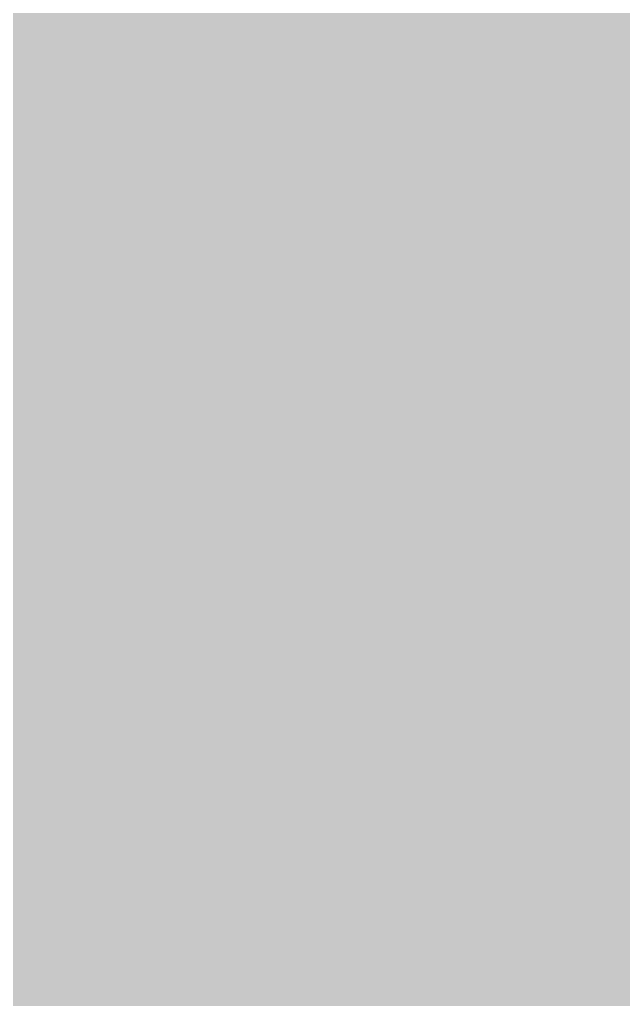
# Model space of a CAD drawing. Header units: inches. Extents: x -2 to 343, y -53 to 63.
# Drawn here: x 48.784 to 49.47, y -14.679 to -13.566 of the extents above; entities that cross this region are included whole.
import ezdxf

# ---------------------------------------------------------------- set-up
doc = ezdxf.new("R2010")
doc.units = ezdxf.units.IN
for name, color, linetype in [('Board Outline', 216, 'Continuous'), ('Bottom Layer', 5, 'Continuous'), ('Drill Drawing', 1, 'Continuous'), ('Top Layer', 1, 'Continuous'), ('Top Overlay', 2, 'Continuous'), ('Via Holes', 16, 'Continuous')]:
    doc.layers.add(name, color=color, linetype=linetype)

# ---------------------------------------------------------------- blocks, each defined once
blk = doc.blocks.new('ZEMS0840_330M_2')
at = {"layer": 'Top Overlay'}
blk.add_lwpolyline([(-4.4, 4.1, 0.127, 0.127, 0), (4.4, 4.1, 0.127, 0.127, 0)], format="xyseb", dxfattribs=at)
blk = doc.blocks.new('ZEMS0840_330M_3')
at = {"layer": 'Top Overlay'}
blk.add_lwpolyline([(-4.4, -4.1, 0.127, 0.127, 0), (4.4, -4.1, 0.127, 0.127, 0)], format="xyseb", dxfattribs=at)

msp = doc.modelspace()

# ---------------------------------------------------------------- hatches: boundary and pattern name
at = {"layer": 'Bottom Layer'}
msp.add_hatch(color=5, dxfattribs=at).paths.add_polyline_path([(49.7332, -28.3718), (48.133, -28.3718), (45.6225, -30.8823), (45.5933, -30.8745), (45.1904, -30.8214), (44.784, -30.8214), (44.3811, -30.8745), (43.9886, -30.9797), (43.6132, -31.1352), (43.2612, -31.3383), (42.9388, -31.5857), (42.6515, -31.8731), (42.4041, -32.1955), (42.2009, -32.5474), (42.0454, -32.9228), (41.9402, -33.3154), (41.8872, -33.7182), (41.8872, -34.1246), (41.9402, -34.5275), (41.9481, -34.5567), (41.9481, -37.8206), (37.4142, -37.8206), (37.4142, -29.464), (43.3324, -23.5458), (43.3324, -19.3876), (34.0252, -19.3876), (34.0087, -19.3629), (34.0087, -17.7184), (33.9961, -17.6881), (33.9961, -17.566), (33.8741, -17.566), (33.8437, -17.5535), (32.9504, -17.5535), (32.9293, -17.5394), (32.9293, -16.2706), (31.4053, -16.2706), (31.4053, -17.4644), (31.4053, -18.7598), (32.7854, -18.7598), (32.7854, -19.3629), (32.7689, -19.3876), (28.7637, -19.3876), (28.7637, -17.7184), (30.2514, -17.7184), (30.2514, -11.684), (49.7332, -11.684)])
h = msp.add_hatch(color=5, dxfattribs=at)
edge = h.paths.add_edge_path()
edge.add_arc((49.1091, -14.1224), 0.3, 0, 360)
at = {"layer": 'Top Layer'}
msp.add_hatch(color=1, dxfattribs=at).paths.add_polyline_path([(51.5747, -13.5786), (51.1302, -13.5786), (51.0777, -13.589), (50.5333, -13.589), (50.5333, -14.6558), (50.5864, -14.6558), (50.5864, -15.5255), (49.5739, -16.538), (48.3073, -16.538), (46.5436, -14.7743), (46.3672, -14.6564), (46.1591, -14.615), (40.3506, -14.615), (40.3506, -14.4984), (38.7758, -14.4984), (38.7758, -15.8192), (40.3506, -15.8192), (40.3506, -15.7027), (45.9338, -15.7027), (47.5278, -17.2967), (47.5278, -17.5764), (47.5382, -17.6289), (47.5382, -20.3428), (50.343, -20.3428), (50.343, -17.3071), (51.3947, -16.2555), (51.5725, -16.3291), (51.5725, -21.2153), (40.7323, -21.2153), (40.6337, -21.1167), (40.4674, -21.0478), (40.2874, -21.0478), (40.1211, -21.1167), (39.9939, -21.2439), (39.925, -21.4102), (39.925, -21.5902), (39.9939, -21.7565), (40.0943, -21.8568), (40.0671, -21.984), (40.0397, -22.0346), (39.3826, -22.0346), (39.3826, -20.5486), (39.3342, -20.432), (39.2176, -20.3836), (36.7398, -20.3836), (36.7398, -19.8002), (36.7272, -19.7699), (36.7272, -19.6478), (36.6051, -19.6478), (36.5748, -19.6352), (35.8734, -19.6352), (35.2987, -19.0605), (35.2987, -17.6431), (35.4493, -17.5775), (35.4765, -17.5775), (35.5714, -17.5775), (35.6017, -17.5901), (38.5862, -17.5901), (38.7758, -17.7797), (38.7758, -17.8512), (38.8473, -17.8512), (40.5256, -19.5295), (40.5256, -20.1904), (40.5382, -20.2207), (40.5382, -20.3428), (40.6603, -20.3428), (40.6906, -20.3554), (43.1906, -20.3554), (43.2209, -20.3428), (43.343, -20.3428), (43.343, -20.2207), (43.3556, -20.1904), (43.3556, -16.3317), (43.3072, -16.2151), (43.1906, -16.1667), (36.8836, -16.1667), (36.5561, -15.8393), (36.5561, -15.7677), (36.4341, -15.7677), (36.4037, -15.7552), (35.6017, -15.7552), (35.5714, -15.7677), (35.4639, -15.7677), (35.4493, -15.7677), (35.2861, -15.7677), (35.2715, -15.7677), (35.1641, -15.7677), (35.1337, -15.7552), (34.3317, -15.7552), (34.1793, -15.7677), (34.0161, -15.7677), (33.8637, -15.7552), (33.0617, -15.7552), (32.9093, -15.7677), (32.7461, -15.7677), (32.7461, -15.7677), (31.6393, -15.7677), (31.6393, -16.5135), (31.2021, -16.5135), (31.2021, -16.2706), (31.2021, -16.2706), (31.2021, -16.1944), (31.2021, -16.1944), (31.2021, -15.0006), (31.2166, -15.0006), (31.2166, -12.8686), (38.7858, -12.8686), (38.7858, -13.8176), (40.3606, -13.8176), (40.3606, -13.701), (46.169, -13.701), (46.3771, -13.6597), (46.5536, -13.5418), (48.3123, -11.783), (50.343, -11.783), (50.343, -10.8637), (51.5747, -10.8637)])
h = msp.add_hatch(color=1, dxfattribs=at)
edge = h.paths.add_edge_path()
edge.add_arc((49.1091, -14.1224), 0.3, 0, 360)
at = {"layer": 'Via Holes'}
h = msp.add_hatch(color=7, dxfattribs=at)
edge = h.paths.add_edge_path()
edge.add_arc((49.1091, -14.1224), 0.15, 0, 360)

# ---------------------------------------------------------------- linework, layer by layer
at = {"layer": 'Board Outline'}
msp.add_lwpolyline([(49.772, 6.3476, 0.254, 0.254, -0.6504), (32.1175, -53.0547, 0.254, 0.254, 0)], format="xyseb", dxfattribs=at)
at = {"layer": 'Drill Drawing'}
for points in [[(48.8551, -13.8684, 0.0508, 0.0508, 0), (49.1091, -13.9954, 0.0508, 0.0508, 0)], [(48.8551, -13.8684, 0.0508, 0.0508, 0), (48.9821, -14.1224, 0.0508, 0.0508, 0)], [(49.1091, -13.9954, 0.0508, 0.0508, 0), (49.3631, -13.8684, 0.0508, 0.0508, 0)], [(49.2361, -14.1224, 0.0508, 0.0508, 0), (49.3631, -13.8684, 0.0508, 0.0508, 0)], [(48.8551, -14.3764, 0.0508, 0.0508, 0), (48.9821, -14.1224, 0.0508, 0.0508, 0)], [(49.2361, -14.1224, 0.0508, 0.0508, 0), (49.3631, -14.3764, 0.0508, 0.0508, 0)], [(48.8551, -14.3764, 0.0508, 0.0508, 0), (49.1091, -14.2494, 0.0508, 0.0508, 0)], [(49.1091, -14.2494, 0.0508, 0.0508, 0), (49.3631, -14.3764, 0.0508, 0.0508, 0)]]:
    msp.add_lwpolyline(points, format="xyseb", dxfattribs=at)
for points in [[(48.8424, -13.8684, 0.0254, 0.0254, 1), (48.8678, -13.8684, 0.0254, 0.0254, 1)], [(48.8424, -13.8684, 0.0254, 0.0254, 1), (48.8678, -13.8684, 0.0254, 0.0254, 1)], [(49.3504, -13.8684, 0.0254, 0.0254, 1), (49.3758, -13.8684, 0.0254, 0.0254, 1)], [(49.3504, -13.8684, 0.0254, 0.0254, 1), (49.3758, -13.8684, 0.0254, 0.0254, 1)], [(49.0964, -13.9954, 0.0254, 0.0254, 1), (49.1218, -13.9954, 0.0254, 0.0254, 1)], [(49.0964, -13.9954, 0.0254, 0.0254, 1), (49.1218, -13.9954, 0.0254, 0.0254, 1)], [(48.9694, -14.1224, 0.0254, 0.0254, 1), (48.9948, -14.1224, 0.0254, 0.0254, 1)], [(48.9694, -14.1224, 0.0254, 0.0254, 1), (48.9948, -14.1224, 0.0254, 0.0254, 1)], [(49.2234, -14.1224, 0.0254, 0.0254, 1), (49.2488, -14.1224, 0.0254, 0.0254, 1)], [(49.2234, -14.1224, 0.0254, 0.0254, 1), (49.2488, -14.1224, 0.0254, 0.0254, 1)], [(49.0964, -14.2494, 0.0254, 0.0254, 1), (49.1218, -14.2494, 0.0254, 0.0254, 1)], [(49.0964, -14.2494, 0.0254, 0.0254, 1), (49.1218, -14.2494, 0.0254, 0.0254, 1)], [(48.8424, -14.3764, 0.0254, 0.0254, 1), (48.8678, -14.3764, 0.0254, 0.0254, 1)], [(48.8424, -14.3764, 0.0254, 0.0254, 1), (48.8678, -14.3764, 0.0254, 0.0254, 1)], [(49.3504, -14.3764, 0.0254, 0.0254, 1), (49.3758, -14.3764, 0.0254, 0.0254, 1)], [(49.3504, -14.3764, 0.0254, 0.0254, 1), (49.3758, -14.3764, 0.0254, 0.0254, 1)]]:
    msp.add_lwpolyline(points, format="xyseb", close=True, dxfattribs=at)

# ---------------------------------------------------------------- block references
for name, p in [('ZEMS0840_330M_3', (45.4406, -9.8806)), ('ZEMS0840_330M_2', (45.4406, -18.4404))]:
    msp.add_blockref(name, p)

doc.saveas('drawing.dxf')
